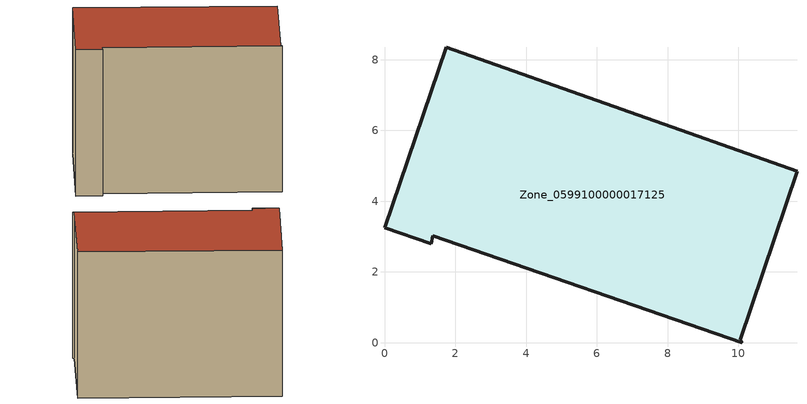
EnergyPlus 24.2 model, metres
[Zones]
Zone_0599100000017125
 floor ground (C_G): 1.37,3.02 1.32,2.8 0,3.25 1.75,8.35 11.66,4.85 10.06,0.09 10.11,0 z0
 wall outside (C_F): 1.75,8.35 0,3.25 1.32,2.8 1.37,3.02 10.11,0 10.06,0.09 11.66,4.85 1.75,8.35 z0:8.2
 roof outside (C_R): 1.37,3.02 10.11,0 10.06,0.09 11.66,4.85 1.75,8.35 0,3.25 1.32,2.8 z8.2
[BUILDING]
Pand.0599100000017125: North Axis=0; Terrain=City; Loads Convergence Tolerance Value=0.04; Temperature Convergence Tolerance Value=0.4; Solar Distribution=FullExterior; Maximum Number of Warmup Days=25; Minimum Number of Warmup Days=1
[Site:Location]
Rotterdam.The.Hague.AP_ZH_NLD Design_Conditions: Latitude=51.96; Longitude=4.45; Time Zone=1; Elevation=-4.5
[SITE:GROUNDTEMPERATURE:BUILDINGSURFACE]
18, 18, 18, 18, 18, 18, 18, 18, 18, 18, 18, 18
[MATERIAL] Thermal Absorptance=0.9; Solar Absorptance=0.7; Visible Absorptance=0.7
Name | Roughness | Thickness | Conductivity | Density | Specific Heat
G.TI.1975-1991 | MediumSmooth | 0.15 | 0.288461 | 540 | 1210
F.TI.1975-1991 | Rough | 0.3 | 0.230769 | 1920 | 840
R.TI.1975-1991 | MediumRough | 0.2 | 0.153846 | 1500 | 1000
[CONSTRUCTION]
C_G: G.TI.1975-1991
C_F: F.TI.1975-1991
C_R: R.TI.1975-1991
[ZONE]
Zone_0599100000017125: Type=1; Multiplier=1; Ceiling Height=Autocalculate; Volume=Autocalculate; Floor Area=autocalculate; Part of Total Floor Area=Yes
[ZONEINFILTRATION:DESIGNFLOWRATE]
Infil_Zone_0599100000017125: Zone or ZoneList or Space or SpaceList=Zone_0599100000017125; Schedule=AlwaysOn; Design Flow Rate Calculation Method=Flow/Area; Flow Rate per Floor Area=0.003; Constant Term Coefficient=1; Temperature Term Coefficient=0; Velocity Term Coefficient=0; Velocity Squared Term Coefficient=0
[HVACTEMPLATE:ZONE:IDEALLOADSAIRSYSTEM]
Zone_0599100000017125: Maximum Heating Supply Air Temperature=50; Minimum Cooling Supply Air Temperature=13; Maximum Heating Supply Air Humidity Ratio=0.0156; Minimum Cooling Supply Air Humidity Ratio=0.0077; Heating Limit=NoLimit; Cooling Limit=NoLimit; Dehumidification Control Type=ConstantSensibleHeatRatio; Cooling Sensible Heat Ratio=0.7; Dehumidification Setpoint=60; Humidification Control Type=None; Humidification Setpoint=30; Outdoor Air Method=None; Outdoor Air Flow Rate per Person=0.00944; Outdoor Air Flow Rate per Zone Floor Area=0; Outdoor Air Flow Rate per Zone=0; Demand Controlled Ventilation Type=None; Outdoor Air Economizer Type=NoEconomizer; Heat Recovery Type=None; Sensible Heat Recovery Effectiveness=0.7; Latent Heat Recovery Effectiveness=0.65
[ZONECONTROL:THERMOSTAT]
ThermostatControl_Zone_0599100000017125: Zone or ZoneList=Zone_0599100000017125; Control Type Schedule=DualSetpointControlType; Control 1=Thermostat_Zone_0599100000017125; Temperature Difference Between Cutout And Setpoint=0
[THERMOSTATSETPOINT:DUALSETPOINT]
Thermostat_Zone_0599100000017125: Heating Setpoint Temperature Schedule=HeatingSetpoint_Zone_0599100000017125; Cooling Setpoint Temperature Schedule=CoolingSetpoint_Zone_0599100000017125
[SCHEDULE:COMPACT]
HeatingSetpoint_Zone_0599100000017125: Through: 12/31, For: AllDays, Until: 24:00, 21
CoolingSetpoint_Zone_0599100000017125: Through: 12/31, For: AllDays, Until: 24:00, 24
DualSetpointControlType: Through: 12/31, For: AllDays, Until: 24:00, 4
AlwaysOn: Through: 12/31, For: AllDays, Until: 24:00, 1
